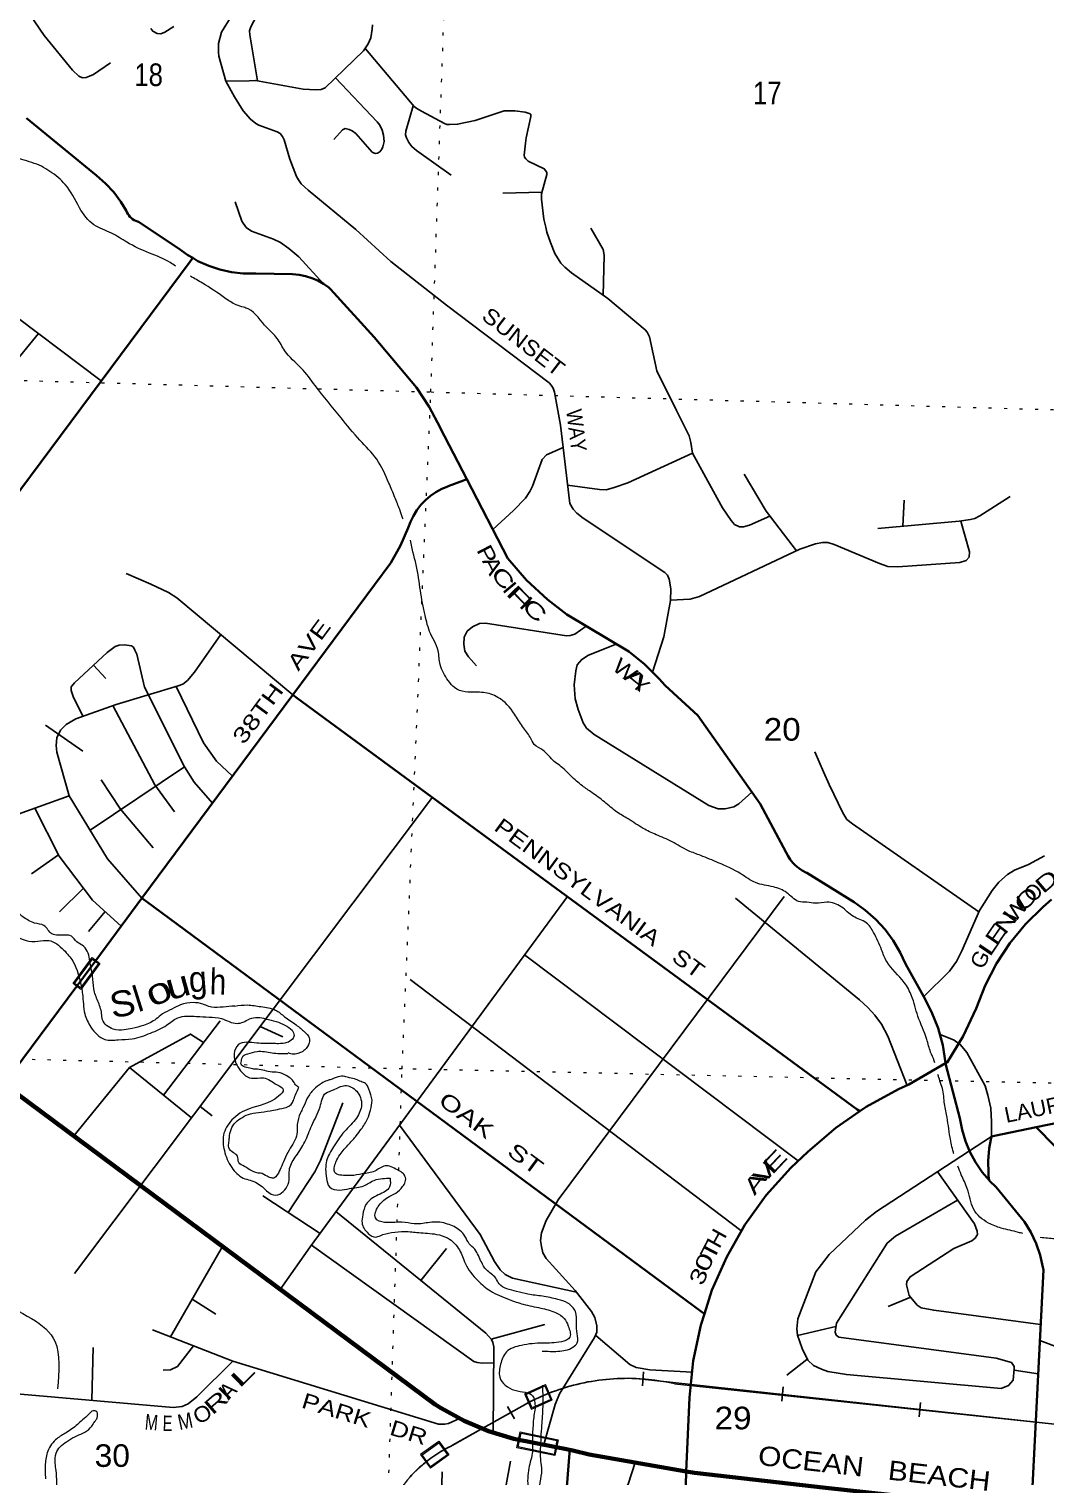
# Model space of a CAD drawing. Header units: feet. Extents: x -509309 to -252658, y -547785 to -360805.
# Drawn here: x -503315 to -495447, y -489844 to -478644 of the extents above; entities that cross this region are included whole.
import ezdxf
from ezdxf.enums import TextEntityAlignment as Align

# ---------------------------------------------------------------- set-up
doc = ezdxf.new("R2010")
doc.units = ezdxf.units.FT
doc.header["$LTSCALE"] = 80
doc.linetypes.add('DOTTED', pattern=[1.5, 0.3, -1.2])
for name, color, linetype, lineweight in [('17', 7, 'Continuous', 25), ('23', 7, 'Continuous', 70), ('26', 7, 'Continuous', 40), ('27', 7, 'Continuous', 13), ('29', 7, 'Continuous', 25), ('34', 7, 'Continuous', 25), ('39', 7, 'Continuous', 13), ('59', 7, 'Continuous', 13), ('61', 7, 'Continuous', 13), ('7', 7, 'DOTTED', 13)]:
    doc.layers.add(name, color=color, linetype=linetype, lineweight=lineweight)
doc.layers.add('30', color=7, linetype='Continuous')
doc.layers.add('41', color=7, linetype='Continuous')

msp = doc.modelspace()

# ---------------------------------------------------------------- linework, layer by layer
at = {"layer": '23'}
for points in [[(-499130, -489640.05), (-499152.3, -489635.65), (-499232.75, -489619.79), (-499561, -489555.05), (-499756.29, -489496.46), (-499944.39, -489417.77), (-500123.24, -489319.86), (-500170, -489290.05), (-503507.8, -486810.29)], [(-498226.55, -489808.55), (-498977.03, -489676.84), (-499102.3, -489646.71), (-499130, -489640.05)], [(-496649.04, -489988.33), (-497145, -489935.05), (-498161, -489820.05), (-498226.55, -489808.55)]]:
    msp.add_lwpolyline(points, dxfattribs=at)
at = {"layer": '26'}
for p, q in [((-502439.81, -485371.81), (-501270.91, -483797.59)), ((-502797.69, -485853.79), (-502439.81, -485371.81)), ((-502945.06, -486052.26), (-502797.69, -485853.79)), ((-502944.11, -486050.97), (-502943.75, -486050.49))]:
    msp.add_line(p, q, dxfattribs=at)
for points in [[(-502046.42, -480416.23), (-502084.65, -480393.87), (-502158.2, -480339.81), (-502465.59, -480137.3), (-502474.37, -480134.81), (-502487.59, -480129.82), (-502500.21, -480123.46), (-502512.1, -480115.83), (-502523.12, -480106.99), (-502533.16, -480097.05), (-502542.11, -480086.11), (-502549.86, -480074.3), (-502556.34, -480061.74), (-502561.47, -480048.58), (-502602.18, -479981.56), (-502657.83, -479907.2), (-502720.95, -479839.08), (-502790.84, -479777.92), (-503332.42, -479334.7)], [(-505631.79, -485232.32), (-505613.07, -485207.17), (-502066.44, -480443.12), (-502046.42, -480416.23)], [(-499924.31, -482128.56), (-500130.1, -481732.13), (-500131.4, -481729.26), (-500214.66, -481569.11), (-500314.21, -481418.54), (-500640.66, -481029.06), (-500979.62, -480657.29), (-500993.08, -480646.17), (-501034.33, -480616.74), (-501078.42, -480591.79), (-501124.89, -480571.57), (-501173.21, -480556.33), (-501222.86, -480546.22), (-501273.29, -480541.36), (-501557.88, -480535.93), (-501564.82, -480536.28), (-501656.1, -480535.77), (-501746.83, -480525.72), (-501836.01, -480506.24), (-501922.67, -480477.55), (-502005.85, -480439.96), (-502046.42, -480416.23)], [(-501270.91, -483797.59), (-500512.96, -482776.82), (-500437.1, -482642.58), (-500377.37, -482505.66), (-500360.24, -482457.46), (-500338.17, -482411.32), (-500311.39, -482367.73), (-500280.21, -482327.19), (-500244.96, -482290.13), (-500206.03, -482256.95), (-500163.84, -482228.03), (-500118.86, -482203.67), (-500071.58, -482184.15), (-500067.96, -482182.89), (-499949.14, -482137.95), (-499924.31, -482128.56)], [(-496216.61, -486649.45), (-496217.09, -486644.86), (-496239.19, -486509.81), (-496275.28, -486377.81), (-496324.97, -486250.31), (-496387.72, -486128.7), (-496527.4, -485878.43), (-496567.73, -485791.73), (-496622.2, -485699.76), (-496685.97, -485613.99), (-496758.36, -485535.35), (-496838.58, -485464.71), (-496925.74, -485402.85), (-497292.61, -485174.73), (-497299.98, -485171.49), (-497327.85, -485157.01), (-497354.06, -485139.69), (-497378.31, -485119.73), (-497400.34, -485097.35), (-497419.91, -485072.78), (-497436.8, -485046.31), (-497450.84, -485018.21), (-497653.33, -484641.99), (-498136.32, -483957.68), (-498388.81, -483726.52), (-498435.52, -483672.51), (-498547.5, -483561.36), (-498670.49, -483462.52), (-499150.07, -483175.3), (-499299.59, -483060.41), (-499460.97, -482909.4), (-499605.69, -482742.35), (-499924.31, -482128.56)], [(-496881.85, -487020.58), (-496901.87, -487005.88), (-501237.29, -483822.28), (-501270.91, -483797.59)], [(-498084.69, -488588.09), (-498108.72, -488570.34), (-502404.33, -485398.01), (-502439.81, -485371.81)], [(-496216.61, -486649.45), (-496204.96, -486642.76), (-496081.51, -486438.6), (-495981.25, -486225.53), (-495911.63, -486047.76), (-495823.8, -485878.23), (-495718.74, -485718.82), (-495597.58, -485571.27), (-495461.67, -485437.18), (-495397.26, -485382.59)], [(-503507.8, -486810.29), (-503504.14, -486805.19), (-502945.06, -486052.26)], [(-495515.32, -487143.51), (-495139.49, -487065.57), (-495111.92, -487051.59), (-495088.43, -487028.65), (-495069.27, -486997.02), (-495051.06, -486969.71), (-495046.48, -486961.73), (-494717.13, -486268.54), (-494708.45, -486238.93), (-494702.91, -486208.57), (-494700.57, -486177.8), (-494701.46, -486146.96), (-494705.57, -486116.38), (-494712.31, -486088.21)], [(-496881.85, -487020.58), (-496833.17, -486986.99), (-496582.92, -486850.5), (-496502.28, -486813.46), (-496216.61, -486649.45)], [(-495880.28, -487554.97), (-495934.83, -487490.81), (-495986.23, -487415.66), (-496029.5, -487335.55), (-496064.16, -487251.35), (-496089.83, -487163.99), (-496106.22, -487074.43), (-496215.46, -486660.53), (-496216.61, -486649.45)], [(-498084.69, -488588.09), (-498026.28, -488405.96), (-497911.98, -488146.55), (-497771.18, -487900.51), (-497605.44, -487670.53), (-497416.57, -487459.14), (-497284.2, -487334.43), (-497067.79, -487148.89), (-496881.85, -487020.58)], [(-495880.28, -487554.97), (-495883.73, -487520.45), (-495885.75, -487500.17), (-495887.9, -487403.82), (-495879.97, -487307.78), (-495867.22, -487240.42), (-495862.51, -487215.51), (-495837.09, -487210.24), (-495515.32, -487143.51)], [(-494014.56, -488039.32), (-495023.23, -487648.21), (-495490.98, -487168.47), (-495515.32, -487143.51)], [(-495554.37, -490105.92), (-495552.94, -490077.86), (-495459.86, -488248.23), (-495463.38, -488227.07), (-495485.07, -488134.02), (-495516.36, -488043.76), (-495556.92, -487957.25), (-495606.3, -487875.47), (-495825.76, -487609.09), (-495875.85, -487560.18), (-495880.28, -487554.97)], [(-498226.55, -489808.55), (-498199.27, -489235.44), (-498170.72, -488953.4), (-498112.85, -488675.9), (-498084.69, -488588.09)], [(-499452, -495379.18), (-499453, -495347.41), (-499457.45, -495205.65), (-499480.1, -495040.35), (-499519.9, -494878.33), (-499563.94, -494751.92), (-499669.83, -494512.56), (-499713.55, -494377.29), (-499742.88, -494238.2), (-499757.52, -494096.8), (-499757.3, -493954.64), (-499746.06, -493838.86), (-499708.27, -493628.23), (-499648.67, -493422.7), (-499592.74, -493279.44), (-499459.68, -492993.87), (-499378.6, -492830.73), (-499129.27, -489666.16), (-499130, -489640.05)], [(-498261.14, -491252.61), (-498226.72, -489812.19), (-498226.55, -489808.55)]]:
    msp.add_lwpolyline(points, dxfattribs=at)
at = {"layer": '29'}
for p, q in [((-505947.99, -478971.37), (-502754.53, -481367.4)), ((-499342.4, -479907.56), (-499645.65, -479915.37)), ((-496548.12, -482492.97), (-496537.86, -482290.68)), ((-502814.7, -483568.42), (-502720.57, -483671.19)), ((-503187.12, -484031.54), (-502897.51, -484233.37)), ((-502841.02, -484845.97), (-502110.78, -484355.46)), ((-503612.62, -484796.72), (-503003.79, -484580.29)), ((-502961.07, -488275.66), (-500191.15, -484590.49)), ((-503295.26, -485183.05), (-503086.41, -485036.55)), ((-503078.79, -485476.02), (-502892.12, -485293.87)), ((-502854.6, -485628.99), (-502723.65, -485475.68)), ((-497359.5, -487405.37), (-499478.17, -485810.59)), ((-500362.44, -486000.93), (-497801.25, -487942.23)), ((-502271.98, -486895.97), (-501834.78, -486320.47)), ((-501523.71, -486363.36), (-501349.06, -486443.56)), ((-502535.41, -486681.85), (-502056, -487071.53)), ((-501989.87, -486983.56), (-501897.05, -487057.1)), ((-501503.3, -487675.72), (-501060.9, -487965.65)), ((-501815.06, -488067.88), (-502217.65, -488766.44)), ((-500279.11, -488331.7), (-500081.89, -488084.09)), ((-502049.78, -488475.15), (-501866.6, -488589.81)), ((-496495.13, -488461.62), (-496662.39, -488531.88)), ((-499735.78, -488783.77), (-499320.88, -488672.21)), ((-497066.32, -488687.69), (-497364.82, -488756.09)), ((-502828.38, -489257.27), (-502818.04, -488847.92)), ((-497290.74, -488942), (-497447.14, -489064.32)), ((-495687.01, -489023.92), (-495500.76, -489052.26)), ((-499751.45, -490622.59), (-499585.89, -489727.65)), ((-500115.07, -489810.99), (-500265.18, -495479.47))]:
    msp.add_line(p, q, dxfattribs=at)
for points in [[(-503610.12, -478091.42), (-503197.72, -478695.31), (-502977.43, -478961.89), (-502929.16, -479010.18), (-502900.62, -479022.95), (-502872.23, -479020.11), (-502846.82, -479010.18), (-502815.3, -478996.4), (-502682.15, -478906.02)], [(-501694.4, -478460.23), (-501823, -478668.76), (-501847.39, -478757.38), (-501847.39, -478822.71), (-501843.28, -478854.64), (-501789.63, -479047.47)], [(-501551.34, -478540.11), (-501597.54, -478626.74), (-501606.05, -478657.98), (-501603.19, -478689.57), (-501544.21, -479045.15)], [(-502369.82, -478640.93), (-502355.8, -478661.61), (-502321.19, -478679.63), (-502293.15, -478680.69), (-502261.92, -478669.33), (-502192.56, -478624.03)], [(-500654.89, -478612.53), (-500657.73, -478646.61), (-500668.65, -478713.38), (-500688.53, -478758.83), (-500724.45, -478812.82), (-501022.04, -479099.26), (-501052.39, -479112.45), (-501092.14, -479115.29), (-501190.21, -479109.13), (-501559.5, -479042.39), (-501608.89, -479044.28), (-501789.63, -479047.47)], [(-500709.8, -478798.72), (-500331.62, -479244.15), (-500311.31, -479260.11), (-500275.82, -479281.41), (-500096.94, -479376.56), (-500078.48, -479382.25), (-500057.25, -479383.74), (-499996.14, -479380.83), (-499858.81, -479352.24), (-499634.13, -479278.56), (-499607.82, -479277.37), (-499553.2, -479277.14), (-499472.28, -479287.08), (-499434.04, -479299.59), (-499428.27, -479305.55), (-499428.27, -479321.17), (-499464.32, -479485.35), (-499469.44, -479527.1), (-499479.38, -479619.42), (-499476.54, -479636.46), (-499466.34, -479649.45), (-499462.35, -479654.92), (-499448.15, -479667.7), (-499324.64, -479727.35), (-499313.77, -479739.38), (-499305.22, -479754.22), (-499304.77, -479771.38), (-499345.61, -479919.19), (-499345.94, -479961.69), (-499327.48, -480115.08), (-499313.28, -480178.99), (-499303.59, -480216.24), (-499275.12, -480297.42), (-499242.3, -480382.08), (-499196.87, -480455.93), (-499165.63, -480487.17), (-499113.06, -480532.61), (-498833.4, -480730.32), (-498542.28, -480972.2), (-498526.79, -480989.93), (-498509.75, -481026.86), (-498452.15, -481289.59), (-498301.88, -481597.74), (-498203.11, -481793.78), (-498189.46, -481844.1), (-498175.88, -481927.59)], [(-500942.19, -479022.41), (-500617.96, -479362.36), (-500597.47, -479388.88), (-500579.63, -479426.27), (-500568.28, -479466.04), (-500565.43, -479514.32), (-500573.5, -479555.31), (-500582.47, -479575.39), (-500598.08, -479593.85), (-500615.12, -479605.22), (-500632.17, -479608.61), (-500646.35, -479603.79), (-500656.29, -479596.69), (-500784.3, -479452.55), (-500811.03, -479433.37), (-500835.17, -479422.01), (-500864.98, -479414.9), (-500888, -479425.22), (-500952.91, -479498.45)], [(-501789.63, -479047.47), (-501722.46, -479169.24), (-501657.15, -479277.18), (-501599.19, -479342.12), (-501557.78, -479376.59), (-501535.06, -479387.97), (-501393.1, -479439.08), (-501370.38, -479453.29), (-501351.92, -479476.02), (-501339.15, -479501.57), (-501294.9, -479652.22), (-501242.62, -479785.61), (-501228.42, -479812.61), (-501205.71, -479842.42), (-501153.8, -479892.2), (-500783.43, -480197.14), (-500512.36, -480442.77), (-500082.38, -480780.49), (-499287.76, -481383.37), (-499271.09, -481401.08), (-499254.7, -481423.89), (-499245.17, -481455.8), (-499199.52, -481710.42), (-499126.92, -482315.8), (-499100.36, -482360.47), (-499071.96, -482391.72), (-499022.28, -482429.22), (-498391.27, -482851.56), (-498370.65, -482871.76), (-498356.45, -482903), (-498345.09, -482976.85), (-498347.92, -483068.28), (-498399.36, -483347.84), (-498486.98, -483621.43)], [(-500338.96, -479238.38), (-500395.98, -479435.47), (-500397.91, -479463.2), (-500392.23, -479485.92), (-500372.35, -479522.85), (-500351.06, -479554.09), (-500313.79, -479584.63), (-500046.06, -479776.18)], [(-501718.81, -479982.74), (-501665.67, -480132.15), (-501633.2, -480179.98), (-501591.85, -480208.84), (-501422.25, -480270.73), (-501367.55, -480296.89), (-501302.24, -480342.34), (-501223.87, -480407.35), (-501034.33, -480616.74)], [(-498867.53, -480706.19), (-498861.82, -480393.43), (-498869.16, -480351.66), (-498963.16, -480186.34)], [(-503557.74, -480764.76), (-503772.42, -481041.13), (-503460.1, -481268.37), (-503241.37, -481002.13)], [(-499178.78, -481883.37), (-499307.61, -481940.09), (-499340.82, -481976.83), (-499415.51, -482181.53), (-499435.38, -482224.14), (-499469.46, -482275.27), (-499561.71, -482370.32), (-499721.93, -482518.43)], [(-499143.88, -482174.38), (-498897.54, -482208.64), (-498844.8, -482209.94), (-498782.34, -482192.89), (-498676.85, -482157.4), (-498175.88, -481927.59)], [(-498175.88, -481927.59), (-497986.1, -482276.27), (-497944.73, -482350.51), (-497876.59, -482447.09), (-497851.03, -482478.33), (-497812.75, -482496.64), (-497782.89, -482498.21), (-497734.57, -482483.62), (-497577.45, -482413.66)], [(-497372.48, -482682.83), (-497605.23, -482377.18), (-497777.77, -482090.77)], [(-495717.29, -482263.08), (-495953.18, -482412.2), (-495991.27, -482432.87), (-496025.34, -482441.4), (-496111.74, -482454.22), (-496742.61, -482510.24)], [(-498347.35, -483065.17), (-498194.59, -483057.77), (-498123.47, -483037.11), (-497346.75, -482670.69), (-497223.54, -482628.87), (-497169.6, -482617.51), (-497128.06, -482619.43), (-497078.74, -482634.55), (-496729.5, -482782.25), (-496664.18, -482803.47), (-496587.53, -482807.81), (-496107.64, -482772.51), (-496056.58, -482756.69), (-496035.12, -482731.4), (-496031.02, -482691.36), (-496100.23, -482452.51)], [(-502562.56, -482858.57), (-502371.52, -482941.06), (-502234.93, -483006.6), (-502170.74, -483045.69), (-501270.91, -483797.59)], [(-498999.9, -483265.24), (-499088.96, -483327.58), (-499123.03, -483338.94), (-499151.48, -483340.28), (-499780.46, -483242.21), (-499827.18, -483245.2), (-499881.13, -483270.77), (-499920.88, -483304.85), (-499943.83, -483350.22), (-499946.43, -483404.27), (-499939.16, -483458.36), (-499912.36, -483503.68), (-499848.54, -483573.6)], [(-502439.81, -485371.81), (-502706.25, -485065.93), (-503003.79, -484580.29), (-503098.08, -484242.2), (-503105.05, -484190.7), (-503098.08, -484131.43), (-503069.69, -484071.78), (-503027.1, -484026.33), (-502950.47, -483984.51), (-502639.01, -483872.38), (-502159.11, -483728.36), (-502124.2, -483713.88), (-502087.28, -483685.48), (-502033.76, -483621.88), (-501829.43, -483330.89)], [(-498766.76, -483404.86), (-498981.06, -483489.48), (-499033.7, -483523.91), (-499069.08, -483566.18), (-499080.44, -483611.62), (-499094.13, -483721.3), (-499086.12, -483827.5), (-499062.46, -483911.85), (-499023.65, -484014.97), (-498998.1, -484054.73), (-498938.77, -484103.56), (-498049.28, -484655.29), (-497978.78, -484679.63), (-497924.84, -484679.63), (-497856.69, -484665.43), (-497817.03, -484640.23), (-497716.8, -484552.06)], [(-501894.03, -484636.78), (-502034.22, -484474.52), (-502110.78, -484355.46), (-502419.29, -483737.07), (-502479.11, -483483.81), (-502493.81, -483451.9), (-502504.67, -483429.84), (-502521.7, -483418.48), (-502575.33, -483410.83), (-502615.4, -483412.8), (-502646.63, -483424.16), (-502708.09, -483469.19), (-502961.8, -483705.36), (-502987.44, -483735.85), (-502987.35, -483765.01), (-502968.44, -483818.15), (-502895.03, -483964.55)], [(-501738.76, -484427.67), (-501862.16, -484310.58), (-501962.45, -484169.2), (-502175.6, -483733.31)], [(-502186.66, -484702.36), (-502339.98, -484495.01), (-502665.19, -483880.24)], [(-495960.72, -485476.22), (-496938.18, -484796.13), (-496980.77, -484762.05), (-497013.66, -484710.49), (-497119, -484490.98), (-497161.8, -484392.36), (-497229.95, -484239.38)], [(-502756.19, -484455.34), (-502606.88, -484682.48), (-502352.54, -484982.87)], [(-502599.9, -485587.41), (-502821.63, -485387.22), (-503079.52, -485045.68), (-503269.99, -484674.92)], [(-496385.69, -486132.63), (-496186.44, -485935.94), (-496131.81, -485861.3), (-496090.49, -485779.03), (-495954.62, -485466.52), (-495918.86, -485409.67), (-495856.4, -485313.09), (-495805.29, -485247.76), (-495737.15, -485189.07), (-495683.2, -485154.03), (-495574.15, -485111.08), (-495451.3, -485044.59)], [(-499145.84, -485358.08), (-501138.03, -488070.66), (-501368.34, -488399.77)], [(-499328.22, -489600.96), (-499240.42, -489289.71), (-499206.79, -489207.34), (-498935.98, -488771.18), (-498917.18, -488730.15), (-498917.18, -488681.86), (-498934.09, -488617.08), (-498959.77, -488571.08), (-499085.56, -488407), (-499308.6, -488159.97), (-499334.56, -488116.62), (-499345.92, -488068.33), (-499354.44, -488020.04), (-499345.92, -487960.39), (-499309.01, -487866.66), (-499217.02, -487706.79), (-497467.71, -485357.21)], [(-497844.01, -485372.45), (-496883.35, -486157.25), (-496818.93, -486216.36), (-496764.98, -486276.01), (-496713.87, -486347.03), (-496664.73, -486438.24), (-496515.86, -486821.26)], [(-502967.5, -487211.7), (-502535.41, -486681.85), (-502064.57, -486423.68), (-501961.96, -486487.89)], [(-496259.58, -486426.56), (-496151.69, -486469.16), (-496100.58, -486506.09), (-496052.31, -486565.74), (-495910.34, -486824.22), (-495890.47, -486895.23), (-495867.75, -486997.49), (-495862.08, -487102.58), (-495862.51, -487215.51)], [(-501307.92, -487803.77), (-501100.91, -487490.69), (-501056.61, -487400.8), (-500884.28, -486955.03)], [(-500445.28, -487127.41), (-499820.48, -487975.33), (-499708.99, -488182.91), (-499666.77, -488247.28), (-499627.02, -488284.21), (-499570.55, -488312.76), (-499073.73, -488421.16)], [(-495862.51, -487215.51), (-496752.3, -487795.46), (-496838.25, -487863.13), (-497117.51, -488128.34), (-497178.38, -488205.47), (-497221.25, -488262.57), (-497361.76, -488627.07), (-497369.1, -488704.79), (-497365.04, -488753.5), (-497326.55, -488855.69), (-497283.88, -488948.36), (-497240.16, -488988.89), (-497178.38, -489017.37), (-497129.68, -489033.61), (-496984.94, -489058.18), (-495785.9, -489165.5), (-495729.73, -489143.21), (-495695.08, -489100.6), (-495686.03, -489014.65)], [(-496277.54, -487491), (-495993.49, -487892.89), (-495973.2, -487949.72), (-495969.14, -487974.08), (-495987.7, -488002.04), (-496013.77, -488022.79), (-496152.73, -488082.01), (-496491.52, -488301.87), (-496516.95, -488339.43), (-496521.01, -488363.79), (-496499.29, -488445.88), (-496438.19, -488520.72), (-496407.39, -488542.41), (-496308.64, -488560.39), (-495481.34, -488670.39)], [(-495686.03, -489014.65), (-495685.09, -488997.07), (-495707.44, -488966.34), (-495825.06, -488932.82), (-497043.41, -488769.22), (-497064.76, -488753.5), (-497072.87, -488729.14), (-497062.09, -488660.9), (-496670.38, -488041.4), (-496606.22, -487986.26), (-496124.03, -487708.2)], [(-499720.93, -489507.07), (-499715.09, -488843.33), (-499722.13, -488811.1), (-499733.48, -488788.37), (-499777.82, -488738.46), (-500937.43, -487797.53)], [(-501127.44, -488056.24), (-499870.53, -488957.45), (-499844.22, -488965.9), (-499804.47, -488971.58), (-499716.19, -488968.31)], [(-502358.24, -488711.65), (-501737.03, -488953.73), (-500144.56, -489442.34), (-500095.54, -489443.04), (-500067.15, -489437.36), (-499981.51, -489397.45)], [(-498926.36, -488755.68), (-498661.64, -488980.11), (-498613.37, -489002.83), (-498506.94, -489022.82), (-498179.41, -489039.25)], [(-502040.65, -488835.41), (-502165.67, -488996.32), (-502219.33, -489022.66), (-502276.06, -489024.94)], [(-495487.69, -488795.29), (-495192.54, -488904.84), (-495100.76, -488972.71), (-494988.65, -489081.56), (-494930.33, -489118.86), (-494897.86, -489122.92), (-494871.07, -489119.09), (-494633.98, -489036.03), (-494516.43, -489001.13), (-494405.49, -489000.91), (-493960.14, -489064.62)], [(-504624.13, -489101.01), (-502197.55, -489312.16), (-502128.47, -489306.7), (-502083.04, -489283.98), (-502014.5, -489230.42), (-501736.87, -488953.78)], [(-499624.37, -489929.32), (-498752.68, -489974.43), (-498720.35, -489959.17), (-498704.12, -489951.05), (-498675.83, -489907.35), (-498621.29, -489739.27)]]:
    msp.add_lwpolyline(points, dxfattribs=at)
at = {"layer": '34'}
for p, q in [((-498564.55, -489146.69), (-498556.98, -489036.34)), ((-497485.73, -489264.63), (-497474.03, -489154.64)), ((-499555.13, -489401.75), (-499609.41, -489305.37)), ((-496422.27, -489385.51), (-496410.56, -489275.52))]:
    msp.add_line(p, q, dxfattribs=at)
at = {"layer": '34', "lineweight": 13}
for p, q in [((-499475.87, -489207.55), (-499315.58, -489136.26)), ((-499422.82, -489326.82), (-499475.87, -489207.55)), ((-499262.53, -489255.52), (-499315.58, -489136.26)), ((-498317, -489130.05), (-495066, -489476.05)), ((-500034, -489607.05), (-499496, -489304.05)), ((-499423.04, -489326.33), (-499262.75, -489255.04)), ((-500282.36, -489677.44), (-500206.11, -489783.38)), ((-500139.67, -489575.38), (-500282.05, -489677.87)), ((-500139.98, -489574.95), (-500063.73, -489680.89)), ((-500063.73, -489680.89), (-500206.11, -489783.38))]:
    msp.add_line(p, q, dxfattribs=at)
at = {"layer": '34'}
for points in [[(-500364, -489850.69), (-500351.81, -489837.27), (-500339.19, -489824.05), (-500326.48, -489811.16), (-500313.56, -489798.46), (-500300.33, -489785.88), (-500286.89, -489773.71), (-500273.35, -489761.64), (-500259.48, -489749.89), (-500245.42, -489738.25), (-500231.25, -489727.02), (-500216.77, -489716), (-500202.18, -489705.18), (-500187.38, -489694.57), (-500172.39, -489684.38), (-500157.18, -489674.3), (-500141.87, -489664.52), (-500126.34, -489655.06), (-500110.71, -489645.92), (-500094.89, -489636.98), (-500078.95, -489628.24), (-500062.8, -489619.93), (-500046.56, -489611.83), (-500034.5, -489606.08), (-499496.53, -489303.1), (-499471.48, -489289.01), (-499446.23, -489275.57), (-499420.75, -489262.55), (-499394.96, -489249.75), (-499368.98, -489237.59), (-499342.91, -489225.95), (-499316.52, -489214.51), (-499289.96, -489203.72), (-499263.29, -489193.44), (-499236.24, -489183.51), (-499209.23, -489174.16), (-499182.06, -489165.11), (-499154.56, -489156.62), (-499127.1, -489148.74), (-499099.4, -489141.26), (-499071.68, -489134.17), (-499043.63, -489127.64), (-499015.71, -489121.56), (-498987.46, -489116.04), (-498959.33, -489110.99), (-498930.96, -489106.36), (-498902.63, -489102.31), (-498874.2, -489098.78), (-498845.75, -489095.61), (-498817.11, -489093.1), (-498788.47, -489090.96), (-498759.86, -489089.4), (-498731.22, -489088.22), (-498702.55, -489087.76), (-498673.86, -489087.66), (-498645.29, -489088.03), (-498616.62, -489088.9), (-498612, -489089.14)], [(-498614, -489090.05), (-495065.89, -489474.96)]]:
    msp.add_lwpolyline(points, dxfattribs=at)
at = {"layer": '34', "lineweight": 13}
msp.add_lwpolyline([(-499422.82, -489326.82), (-499475.87, -489207.55), (-499422.82, -489326.82)], dxfattribs=at)
for points in [[(-499465.31, -489211.6), (-499319.63, -489146.81), (-499273.3, -489250.98), (-499418.98, -489315.77)], [(-500270.88, -489679.68), (-500141.49, -489586.55), (-500074.9, -489679.07), (-500204.28, -489772.2)]]:
    msp.add_lwpolyline(points, close=True, dxfattribs=at)
for centre, radius, start, end in [((-498683.15, -490730.46), 1641.77, 77.11354, 119.67699), ((-499590.98, -490547.99), 1040.02, 115.21215, 179.94808)]:
    msp.add_arc(centre, radius, start, end, dxfattribs=at)
at = {"layer": '39'}
msp.add_line((-500348, -482665.05), (-500360.36, -482600.48), dxfattribs=at)
msp.add_arc((-501545.44, -486519.19), 221.36, 72.534, 106.52069, dxfattribs=at)
for points in [[(-502179.16, -480478.93), (-502221, -480452.05), (-502382, -480378.05), (-502556, -480295.05), (-502676, -480224.05), (-502811, -480160.05), (-502924, -480027.05), (-503033, -479848.05), (-503153, -479746.05), (-503218, -479707.05), (-503371, -479654.05), (-503537, -479572.05), (-503626, -479451.05), (-503715, -479379.05), (-503882, -479282.05), (-503955, -479230.05), (-504054, -479161.05), (-504193, -479132.05), (-504262, -479148.05), (-504284, -479143.05), (-504366, -479125.05), (-504471, -479112.05), (-504579, -479100.05), (-504663, -479077.05), (-504721, -479010.05), (-504799, -478927.05), (-504894, -478809.05), (-504924, -478710.05), (-504953, -478593.05), (-504999, -478503.05), (-505106, -478412.05), (-505217, -478363.05), (-505323, -478326.05), (-505493, -478304.05), (-505667, -478301.05), (-505797, -478308.05), (-505815.14, -478311.23)], [(-500417.56, -482437.06), (-500421, -482428.05), (-500444, -482364.05), (-500481, -482270.05), (-500527, -482159.05), (-500622, -481974.05), (-500752, -481826.05), (-500898, -481654.05), (-501098, -481404.05), (-501207, -481269.05), (-501333, -481135.05), (-501393, -481039.05), (-501473, -480955.05), (-501617, -480811.05), (-501653, -480798.05), (-501709, -480779.05), (-501800, -480724.05), (-501971, -480611.05), (-502064.52, -480558.25)], [(-496300.02, -486646.89), (-496305, -486630.05), (-496333, -486563.05), (-496363, -486464.05), (-496432, -486284.05), (-496480, -486128.05), (-496537, -486024.05), (-496673, -485861.05), (-496713, -485771.05), (-496774, -485637.05), (-496832, -485562.05), (-496931, -485513.05), (-497025, -485438.05), (-497136, -485403.05), (-497223, -485411.05), (-497291, -485403.05), (-497355, -485396.05), (-497447, -485329.05), (-497550, -485284.05), (-497688, -485251.05), (-497802, -485183.05), (-497978, -485097.05), (-498113, -485041.05), (-498208, -485004.05), (-498335, -484935.05), (-498458, -484880.05), (-498559, -484831.05), (-498675, -484758.05), (-498764, -484703.05), (-498811, -484666.05), (-498907, -484589.05), (-498956, -484554.05), (-499029, -484502.05), (-499119, -484425.05), (-499205, -484345.05), (-499247, -484314.05), (-499335, -484227.05), (-499402, -484181.05), (-499434, -484126.05), (-499494, -484042.05), (-499554, -483947.05), (-499683, -483817.05), (-499796, -483780.05), (-499856, -483778.05), (-499938, -483774.05), (-500019, -483742.05), (-500068, -483687.05), (-500131, -483563.05), (-500146, -483458.05), (-500212, -483308.05), (-500251, -483161.05), (-500272, -483062.05), (-500301, -482869.05), (-500348, -482665.05)], [(-502824.74, -485958.18), (-502844.79, -485843.91), (-502863.17, -485781.28), (-502902.07, -485736.15), (-502943.45, -485709), (-502986.41, -485665.78), (-503034.28, -485656.51), (-503136.31, -485647.83), (-503198.77, -485584.04), (-503270.43, -485564.13), (-503361.37, -485515.64), (-503392.73, -485488.75), (-503424.65, -485407.71), (-503462.16, -485310.49), (-503497.07, -485191.28), (-503508.36, -485088.73), (-503541.96, -484995.61), (-503591.38, -484894.07), (-503664.45, -484852.06), (-503707.73, -484820.86), (-503781.17, -484792.87), (-503856.51, -484760.83), (-503924, -484735.01), (-503965.65, -484717.88), (-504021.11, -484692.37), (-504076.9, -484678.89), (-504230.84, -484737.03), (-504319.53, -484828.95), (-504362.07, -484920.08), (-504431.41, -485038.57), (-504470.93, -485091.68), (-504547.55, -485107.73), (-504599.6, -485104.36), (-504655.17, -485082.86), (-504688.69, -485061.94), (-504771.78, -485019.67), (-504836.35, -484959.83), (-504900.44, -484881.97), (-504890.98, -484828.08), (-504881.14, -484760.16), (-504859.76, -484710.59), (-504832.21, -484655.17), (-504736.64, -484605.53), (-504584.7, -484547.34), (-504460.97, -484494.42), (-504311.83, -484466.23), (-504201.7, -484396.92), (-504133.43, -484318.5), (-504095.32, -484243.3), (-504095.53, -484100.94), (-504144.28, -484049.54), (-504199.42, -484012.01), (-504303.41, -484001.27), (-504471.17, -484051.03), (-504623.97, -484141.28), (-504687.21, -484181.74), (-504787.59, -484261.33), (-504923.65, -484400.14), (-504999.02, -484444.29), (-505054.19, -484482.95), (-505152.68, -484566.6), (-505176.51, -484557.96)], [(-504528.35, -484464.59), (-504692.1, -484514.46), (-504801.37, -484551.71), (-504927.64, -484624.61), (-504991.46, -484761.29), (-504951.61, -484920.73), (-504884.21, -485024.75), (-504794.44, -485117.32), (-504729.87, -485177.16), (-504598.37, -485208.66), (-504453.51, -485190.38), (-504361.15, -485110.59), (-504315.29, -485045.61), (-504258.46, -484944.84), (-504224.68, -484881.56), (-504177.15, -484828.66), (-504084.01, -484795), (-504009.6, -484786.91), (-503959.83, -484800.24), (-503792.4, -484912.89), (-503702.93, -484941.29), (-503624.44, -485005.49), (-503571.39, -485121.17), (-503540.97, -485258.31), (-503521.87, -485369.09), (-503499.09, -485491.99), (-503465.92, -485601.13), (-503417.38, -485660.55), (-503246.13, -485705.12), (-503161.75, -485699.3), (-503045.41, -485772.51), (-502975.52, -485858.55), (-502906.41, -486067.4)], [(-501721.44, -486206.37), (-501743.65, -486207.5), (-501922.15, -486208.86), (-501967.8, -486191.62), (-502043.68, -486179.62), (-502140.4, -486197.14), (-502207.43, -486229.48), (-502280.64, -486267.67), (-502329.8, -486306.49), (-502427.38, -486356.08), (-502514.24, -486379.88), (-502576.67, -486390.28), (-502662.73, -486384.02), (-502745.01, -486311.7), (-502751.74, -486263.4), (-502781.28, -486168.39), (-502812.83, -486073.33), (-502822.17, -485972.83), (-502824.74, -485958.18)], [(-502906.41, -486067.4), (-502900.06, -486111.15), (-502882.15, -486266.01), (-502834.79, -486369.51), (-502727.04, -486464.55), (-502622.85, -486467.27), (-502516.38, -486460.03), (-502372.83, -486415.65), (-502248.88, -486354.72), (-502161.11, -486296.86), (-502016.46, -486286.6), (-501920.33, -486291.11), (-501824.42, -486303.64), (-501703.1, -486340.89), (-501608.38, -486306.98)], [(-501721.44, -486206.37), (-501623, -486198.05), (-501518, -486211.05), (-501406, -486237.05), (-501335, -486289.05), (-501245, -486352.05), (-501181, -486406.05), (-501145, -486452.05), (-501145, -486491.05), (-501179, -486545.05), (-501213, -486567.05), (-501296, -486574.05), (-501308, -486569.05)], [(-501479, -486308.05), (-501401, -486325.05), (-501333, -486355.05), (-501277, -486394.05), (-501262, -486435.05), (-501274, -486462.05), (-501318, -486489.05), (-501381.89, -486498.36)], [(-501381.89, -486498.36), (-501430.55, -486496.38), (-501550.77, -486493.24), (-501693.47, -486505.56), (-501725.46, -486576.91), (-501696.07, -486677.93), (-501592.12, -486764.86), (-501499.79, -486761.25), (-501392.98, -486816.17), (-501345.8, -486851.49), (-501381.31, -486904.7), (-501610.47, -487000.98), (-501743.13, -487087.75), (-501808.46, -487206.35), (-501801.6, -487324.83), (-501744.97, -487456.63), (-501654.89, -487537.18), (-501547.65, -487576.07), (-501401.78, -487670.11), (-501307.25, -487584.35), (-501295.97, -487462.34), (-501245.25, -487365.41), (-501178.18, -487256.88), (-501124.66, -487129.95), (-501060.68, -486987.25), (-501015.71, -486880.15), (-500956.91, -486855.62), (-500867.77, -486821.85), (-500776.73, -486866.34), (-500739.38, -486969.57), (-500778.24, -487072.82), (-500871.25, -487176.66), (-500956.67, -487296.75), (-501009.66, -487403.64), (-501011.25, -487537.94), (-500987.02, -487606.74), (-500909.46, -487630.82), (-500832.94, -487618.78), (-500722.09, -487597.62), (-500642.77, -487555.57), (-500576.21, -487541.27), (-500518, -487538.78)], [(-501225.09, -486836.59), (-501250.6, -486815.88), (-501273.68, -486779.18), (-501309.06, -486752.19), (-501368.42, -486722.57), (-501432.43, -486716.89), (-501546.17, -486695.88), (-501582.18, -486692.93), (-501604.11, -486688.35), (-501653.83, -486673.02), (-501673.28, -486650.45), (-501668.74, -486630.52)], [(-501668.74, -486630.52), (-501666.25, -486612.54), (-501655.7, -486592.76), (-501619.15, -486575.67), (-501548.48, -486557.47), (-501432.47, -486568.51), (-501316.31, -486573.55), (-501311.02, -486573.38)], [(-499340.65, -488876.82), (-499218.36, -488878.01), (-499103.24, -488846.92), (-499070.27, -488813.7), (-499070.34, -488741.51), (-499074.32, -488665.21), (-499083.82, -488570.73), (-499142.22, -488505.04), (-499219.67, -488476.95), (-499339.31, -488451.78), (-499451.2, -488436.82), (-499538.83, -488414.49), (-499673.64, -488356.83), (-499700.51, -488312.02), (-499772.99, -488247.97), (-499811.46, -488186.81), (-499834.22, -488138.1), (-499862.99, -488089.22), (-499905.95, -488046), (-499938.46, -487987), (-499977.41, -487943.88), (-500022.69, -487912.62), (-500074.31, -487893.23), (-500102.14, -487884.48), (-500226.43, -487883.24), (-500330.95, -487892.55), (-500426.81, -487878.01), (-500481.02, -487880.61), (-500561.22, -487880.52), (-500632.5, -487846.58), (-500631.32, -487802.5), (-500610.05, -487756.94), (-500533.98, -487686.74), (-500474.96, -487654.19), (-500421.47, -487603.46), (-500400.47, -487567.91), (-500403.24, -487521.72), (-500424.64, -487497.1), (-500462.13, -487474.07), (-500557.56, -487443.51), (-500636.83, -487483.55), (-500733.65, -487505.08), (-500820.24, -487518.86), (-500852.31, -487518.02), (-500945.95, -487495.53), (-500937.74, -487413.54), (-500906.13, -487356.21), (-500835.75, -487273.84), (-500779.93, -487211.13), (-500742.47, -487159.97), (-500692.18, -487079.08), (-500670.32, -487011.48), (-500658.27, -486935.6), (-500684.02, -486848.71), (-500708.94, -486805.95), (-500742.63, -486791.03), (-500782.28, -486773.96), (-500832.1, -486762.63), (-500869.91, -486751.62), (-500920.11, -486754.32), (-500982.87, -486776.74), (-501007.13, -486784.13), (-501049.8, -486805.07), (-501109.19, -486851.65), (-501159.16, -486920.52), (-501193.2, -486993.82), (-501212.31, -487033.42), (-501236.76, -487123.02), (-501240.75, -487197.1), (-501262.45, -487258.69), (-501300.23, -487321.87), (-501336.28, -487395.12), (-501364.04, -487458.55), (-501391.54, -487511.97), (-501418.28, -487537.34), (-501442.27, -487534.71), (-501470.06, -487523.96), (-501521.57, -487500.56), (-501523.57, -487500.51), (-501589.27, -487482.75), (-501646.47, -487447.17), (-501689.8, -487417.97), (-501700.48, -487367.57), (-501729.9, -487342.74), (-501766.9, -487301.67), (-501765.77, -487259.59), (-501762.8, -487223.58), (-501749.12, -487161.78), (-501715.56, -487106.51), (-501662.39, -487067.8), (-501599.47, -487039.36), (-501516.94, -487027.48), (-501422.28, -487011.9), (-501357.78, -486999.55), (-501278.56, -486961.52), (-501263.62, -486927.82), (-501225.09, -486836.59)], [(-496153.67, -487350.25), (-496157, -487338.05), (-496182, -487223.05), (-496210, -487046.05), (-496229, -486935.05), (-496235, -486873.05), (-496270, -486759.05), (-496276.23, -486736.45)], [(-500518, -487538.78), (-500521.77, -487604.85), (-500609.7, -487668.72), (-500703.86, -487740.45), (-500730.1, -487821.98), (-500735.77, -487883.99), (-500687.82, -487965.44), (-500628.45, -487995.06), (-500596.07, -487983.88), (-500507.21, -487960.13), (-500404.69, -487950.77), (-500296.65, -487959.61), (-500158.66, -487973.23), (-500073.19, -488001.53), (-499981.43, -488094.15), (-499936.07, -488197.6), (-499837.41, -488332.51), (-499741.26, -488411.21), (-499596.65, -488477.14), (-499487.35, -488514.08), (-499351.79, -488543.68), (-499236.43, -488578.78), (-499169.48, -488624.63), (-499138.97, -488683.58), (-499127.2, -488768.1), (-499192.34, -488804.5), (-499334.98, -488814.81), (-499501.88, -488832.51), (-499617.55, -488883.63), (-499662.2, -488978.71), (-499668.88, -489078.79), (-499551.28, -489180.11), (-499414.84, -489222.16), (-499394.12, -489304.63)], [(-495619.46, -487967.74), (-495653, -487958.05), (-495786, -487925.05), (-495885, -487886.05), (-496001, -487777.05), (-496049, -487619.05), (-496096, -487512.05), (-496122.06, -487445.66)], [(-503789, -487995.05), (-503692, -488061.05), (-503756, -488186.05), (-503579, -488461.05), (-503112, -488804.05), (-503093.4, -489169.98)], [(-493575.29, -489444.7), (-493556, -489264.05), (-493581, -489145.05), (-493598, -489029.05), (-493670, -488862.05), (-493812, -488710.05), (-493933, -488647.05), (-494110, -488536.05), (-494197, -488494.05), (-494342, -488502.05), (-494524, -488501.05), (-494581, -488454.05), (-494650, -488329.05), (-494755, -488200.05), (-494882, -488149.05), (-495007, -488104.05), (-495162, -488055.05), (-495317, -488013.05), (-495427, -488004.05), (-495483.83, -487997.9)], [(-499353.48, -489657.92), (-499344.54, -489472.23), (-499334.62, -489326.12), (-499335.7, -489141.62)], [(-502112.24, -495356.97), (-502095.35, -495309.45), (-502086.77, -495213.43), (-502112.97, -495068.38), (-502152.8, -494983.13), (-502217.6, -494857.12), (-502261.81, -494785.79), (-502294.99, -494676.65), (-502294.74, -494592.44), (-502253.13, -494461.19), (-502237.39, -494397.44), (-502224.21, -494279.48), (-502228.96, -494157.05), (-502241.88, -494040.42), (-502247.27, -493942.03), (-502232.51, -493840.15), (-502181.21, -493721.18), (-502133.48, -493586.08), (-502111.51, -493514.47), (-502076.77, -493415.13), (-502043.88, -493309.71), (-502047.69, -493227.41), (-502041.32, -493139.35), (-502018.82, -493047.7), (-501988.2, -492952.26), (-501929.89, -492871.57), (-501863.52, -492789.09), (-501834.61, -492757.76), (-501756.33, -492679.6), (-501715.18, -492640.57), (-501670.02, -492601.65), (-501646.59, -492550.13), (-501614.5, -492474.77), (-501606.82, -492412.81), (-501599.1, -492348.85), (-501637.67, -492291.7), (-501689.18, -492268.3), (-501709.02, -492185.58), (-501761.44, -492196.24), (-501860.56, -492153.55), (-501949.79, -492040.94), (-502000.23, -491977.47), (-502044.81, -491920.16), (-502071.69, -491875.35), (-502078.25, -491821.04), (-502021.79, -491734.29), (-501984.28, -491681.13), (-501948.55, -491619.91), (-501943.53, -491581.94), (-501961.64, -491509.28), (-501992.46, -491462.36), (-502053.3, -491412.65), (-502131.76, -491422.64), (-502219.11, -491464.47), (-502332.44, -491503.62), (-502446.44, -491492.62), (-502528.06, -491470.44), (-502569.61, -491449.31), (-502652.8, -491411.04), (-502740.93, -491332.55), (-502787.69, -491281.2), (-502823.51, -491196.06), (-502873.89, -491130.58), (-502911.95, -490979.2), (-502936.52, -490848.23), (-502956.1, -490755.49), (-502997.82, -490666.17), (-503015.45, -490575.48), (-503039.96, -490442.51), (-503062.32, -490303.57), (-503072.48, -490158.94), (-503085.73, -490054.33), (-503099.4, -489965.75), (-503099.48, -489893.57), (-503105.03, -489801.19), (-503111.54, -489744.87), (-503103.44, -489666.89), (-503074.05, -489617.53), (-503024.88, -489578.71), (-502959.69, -489540.31), (-502896.77, -489511.87), (-502839.54, -489471.26), (-502818.7, -489441.73), (-502799.97, -489416.15), (-502787.35, -489394.42), (-502782.65, -489368.48), (-502790.08, -489346.23), (-502817.97, -489339.49), (-502848.67, -489362.75), (-502900.05, -489409.53), (-502939.08, -489444.6), (-503027.02, -489508.47), (-503098.43, -489554.73), (-503169.19, -489651.14), (-503187.9, -489750.9), (-503186.94, -489865.22)], [(-499394.12, -489304.63), (-499409.27, -489418.41), (-499415.08, -489646.04)], [(-499415.08, -489646.04), (-499417.97, -489668.82), (-499447.56, -489800.38), (-499447.89, -489962.78), (-499436.15, -490123.5), (-499449.33, -490241.46), (-499460.94, -490375.49), (-499464.55, -490435.55), (-499459.82, -490483.8), (-499443.18, -490536.36), (-499411.8, -490637.44), (-499405.6, -490705.77), (-499451.99, -490790.78), (-499461.4, -490842.67), (-499445.62, -490927.29), (-499454.57, -491037.34), (-499447.34, -491141.79), (-499412.91, -491279.04), (-499396.43, -491337.61), (-499396.9, -491429.84), (-499441.57, -491450.73), (-499548.34, -491544.19), (-499586.33, -491615.38), (-499584.95, -491713.66), (-499620.73, -491776.89), (-499675.24, -491865.7), (-499727.85, -491958.57), (-499729.62, -492024.69), (-499666.73, -492072.44), (-499560.48, -492073.21), (-499497.91, -492132.99), (-499465.08, -492179.97), (-499440.53, -492236.75), (-499444.57, -492312.84), (-499496.01, -492361.62), (-499545.65, -492418.47), (-499532.19, -492515.07), (-499524.59, -492605.5), (-499555.03, -492769.12), (-499584.94, -492912.71), (-499621.95, -493022.02), (-499703.76, -493082.04), (-499785.73, -493148.08), (-499826.06, -493231.24), (-499831.22, -493349.41), (-499908.04, -493447.66), (-499981.07, -493554.02), (-500033.89, -493654.91), (-500039.99, -493732.95), (-500048.9, -493840.99), (-500021.52, -493941.96), (-499969.83, -494033.53), (-499900.21, -494129.59), (-499845.53, -494259.34), (-499828.44, -494370.07), (-499809.29, -494478.84), (-499773.31, -494557.98), (-499746.6, -494608.81), (-499696.43, -494682.3), (-499671.61, -494729.06), (-499646.96, -494781.84), (-499640.76, -494850.17)], [(-499597.95, -495157.11), (-499601.32, -495099.83), (-499599.55, -495033.71), (-499590.86, -494933.68), (-499581.03, -494865.77), (-499577.57, -494811.72), (-499611.23, -494720.61), (-499645.32, -494645.53), (-499674.25, -494602.67), (-499705.29, -494563.77), (-499732, -494512.94), (-499749.84, -494430.27), (-499760.58, -494381.87), (-499790.12, -494286.86), (-499812.24, -494214.09), (-499838.52, -494147.24), (-499840.01, -494052.96), (-499854.7, -494002.45), (-499903.19, -493941.03), (-499952.37, -493905.66), (-499969.17, -493859.11), (-499993.67, -493800.32), (-499993.37, -493714.11), (-499973.57, -493648.46), (-499911.1, -493561.87), (-499842.72, -493479.44), (-499786.69, -493408.72), (-499750.43, -493327.45), (-499758.95, -493271.09), (-499740.56, -493183.34), (-499673.25, -493140.99), (-499589.49, -493083.02), (-499546.02, -493032.02), (-499519.03, -492922.45), (-499488.67, -492837.02), (-499458.15, -492745.58), (-499446.36, -492679.72), (-499438.16, -492597.73), (-499460.75, -492543), (-499487.25, -492484.16), (-499483.32, -492412.08), (-499430.47, -492385.39), (-499370.97, -492334.81), (-499355.87, -492295.1), (-499358, -492224.87), (-499382.77, -492176.1), (-499429.09, -492108.72), (-499466.2, -492071.66), (-499545.22, -492027.49), (-499584.92, -492012.42), (-499626.52, -491993.29), (-499641.85, -491966.82), (-499611.82, -491893.42), (-499568.56, -491850.44), (-499520.65, -491783.51), (-499488.13, -491692.13), (-499482.24, -491622.1), (-499383.33, -491522.42), (-499338.18, -491483.5), (-499297.05, -491370.28), (-499294.3, -491342.29), (-499334.28, -491263.04), (-499370.32, -491185.91), (-499388.5, -491041.07), (-499392.48, -490964.77), (-499393.97, -490870.49), (-499385.65, -490784.49), (-499339.88, -490647.33), (-499319.91, -490575.67), (-499334.33, -490515.14), (-499367.46, -490404), (-499374.79, -490303.55), (-499372.22, -490207.38), (-499380.44, -490064.8), (-499370.44, -489990.87), (-499355.79, -489893), (-499343.2, -489797.09), (-499353.53, -489658.47), (-499353.48, -489657.92)]]:
    msp.add_spline(points, degree=3, dxfattribs=at)
at = {"layer": '59'}
for points in [[(-499242.58, -489686.21), (-499536.3, -489625.12), (-499510.64, -489501.76), (-499216.92, -489562.86)], [(-499526.83, -489618.91), (-499504.43, -489511.22), (-499226.38, -489569.06), (-499248.78, -489676.74)]]:
    msp.add_lwpolyline(points, close=True, dxfattribs=at)
at = {"layer": '61'}
for p, q in [((-502764.53, -485876.31), (-502913.14, -486077.35)), ((-502913.14, -486077.35), (-502973.45, -486032.76))]:
    msp.add_line(p, q, dxfattribs=at)
msp.add_lwpolyline([(-502973.45, -486032.76), (-502824.84, -485831.73), (-502764.53, -485876.31)], dxfattribs=at)
msp.add_lwpolyline([(-502962.25, -486031.08), (-502823.16, -485842.92), (-502775.72, -485877.98), (-502914.81, -486066.15)], close=True, dxfattribs=at)
at = {"layer": '7'}
msp.add_line((-500464.06, -487882.18), (-500456.11, -487638.98), dxfattribs=at)
for points in [[(-500450.92, -487480.04), (-500425.2, -486693.05), (-500202.86, -481453.53), (-500020.49, -476208.96), (-499884.92, -472976.28)], [(-506930.76, -481257.51), (-505031.7, -481317.5), (-500202.86, -481453.53), (-494947.27, -481602.7), (-489671.37, -481742.38), (-485866.07, -481811.79)], [(-501706.49, -486660.69), (-505234.37, -486571.57), (-508051.01, -486443.26)], [(-494661.12, -486829.05), (-495158.68, -486808.42), (-500425.2, -486693.05), (-501665.15, -486661.73)], [(-500702.21, -496781.52), (-500601.83, -492098.17), (-500466.18, -487947.01)]]:
    msp.add_lwpolyline(points, dxfattribs=at)

# ---------------------------------------------------------------- texts
at = {"layer": '17', "width": 1.15}
msp.add_text('OCEAN   BEACH', height=150, rotation=353.542, dxfattribs=at).set_placement((-497675.18, -489756.73))
at = {"layer": '27'}
for s, rotation, width, p in [('P', 297.434, 1.3, (-499820.46, -482737.64)), ('A', 297.434, 1.3, (-499777.23, -482822.22)), ('C', 309.903, 1.5, (-499690.19, -482933.01)), ('I', 309.903, 1.25, (-499637.62, -483005.83)), ('F', 313.901, 1.9, (-499564.79, -483083.3)), ('I', 316.901, 1.35, (-499504.84, -483131.64)), ('C', 316.901, 1.6, (-499439.6, -483187)), ('W', 321.213, 1.2, (-498736.79, -483652.99)), ('A', 321.213, 1.65, (-498652.31, -483722.58))]:
    msp.add_text(s, height=120, rotation=rotation, dxfattribs=dict(at, width=width)).set_placement(p, align=Align.CENTER)
for s, rotation, width, p in [('38TH   AVE', 53.405, 1.35, (-501651.89, -484189.64)), ('PENNSYLVANIA   ST', 323.709, 1.25, (-499721.75, -484839.38)), ('D', 40.289, 1.5, (-495461.88, -485342.36)), ('O', 47.791, 1.5, (-495611.46, -485487.18)), ('W', 49.586, 1.25, (-495687.64, -485572.28)), ('N', 52.011, 1.45, (-495756.82, -485660.91)), ('E', 55.498, 1.45, (-495821.71, -485748.86)), ('L', 55.979, 1.65, (-495875.13, -485832.53)), ('G', 64.1, 1.05, (-495926.05, -485929.11)), ('LAUREL', 11.716, 1.05, (-495747.03, -487111.11)), ('OAK   ST', 323.554, 1.4, (-500153.01, -486959.01)), ('E', 46.677, 1.75, (-497561.12, -487518.82)), ('V', 49.155, 1.7, (-497633.68, -487600.66)), ('A', 53.365, 1.6, (-497695.83, -487678.64)), ('H', 60.94, 1.15, (-497969.7, -488090.1)), ('T', 62.438, 1.45, (-498017.76, -488187.04)), ('0', 64.042, 1.5, (-498062.4, -488275.5)), ('3', 65.358, 1.35, (-498100.34, -488377.93))]:
    msp.add_text(s, height=120, rotation=rotation, dxfattribs=dict(at, width=width)).set_placement(p)
msp.add_text('Y', height=120, rotation=315.213, dxfattribs=at).set_placement((-498618.23, -483758.71), align=Align.CENTER)
msp.add_text('O', height=120, rotation=45.733, dxfattribs=at).set_placement((-495539.48, -485412.91))
at = {"layer": '30'}
for s, rotation, width, p in [('SUNSET', 322.353, 1.15, (-499818.7, -480884.01)), ('WAY', 277.164, 0.9, (-499155.1, -481595.07)), ('PARK   DR', 342.943, 1.25, (-501211.84, -489312.11))]:
    msp.add_text(s, height=120, rotation=rotation, dxfattribs=dict(at, width=width)).set_placement(p)
for s, rotation, width, p in [('L', 44.898, 2.1, (-501619.16, -489104.67)), ('R', 40.898, 1.55, (-501826.17, -489318.58)), ('I', 44.898, 1.45, (-501756.5, -489245.77)), ('O', 26.57, 1.1, (-501945.24, -489416.85)), ('M', 355.027, 0.75, (-502370.75, -489487.14)), ('E', 359.027, 0.7, (-502242.59, -489495.62)), ('M', 12.027, 0.85, (-502092.42, -489477.2))]:
    msp.add_text(s, height=120, rotation=rotation, dxfattribs=dict(at, width=width)).set_placement(p, align=Align.CENTER)
msp.add_text('A', height=120, rotation=44.898, dxfattribs=at).set_placement((-501733.05, -489224.54), align=Align.CENTER)
at = {"layer": '41'}
for s, rotation, width, p in [('u', 15.62, 1.25, (-502226.06, -486162.99)), ('g', 4.47, 0.95, (-502070.23, -486102.25)), ('h', 358.647, 0.85, (-501915.92, -486116.16)), ('S', 10.503, 1.1, (-502668.93, -486301.63)), ('o', 23.551, 1.3, (-502361.48, -486219.08))]:
    msp.add_text(s, height=200, rotation=rotation, dxfattribs=dict(at, width=width)).set_placement(p)
msp.add_text('l', height=200, rotation=17.347, dxfattribs=at).set_placement((-502469.79, -486254.49))
at = {"layer": '7'}
for s, width, p in [('18', 0.85, (-502498.4, -479085.78)), ('17', 0.85, (-497708.84, -479227.04)), ('20', 1.1, (-497625.23, -484152.34)), ('29', 1.1, (-498005.9, -489482.24)), ('30', 1.05, (-502806.03, -489773.08))]:
    msp.add_text(s, height=175, dxfattribs=dict(at, width=width)).set_placement(p)

doc.saveas('drawing.dxf')
